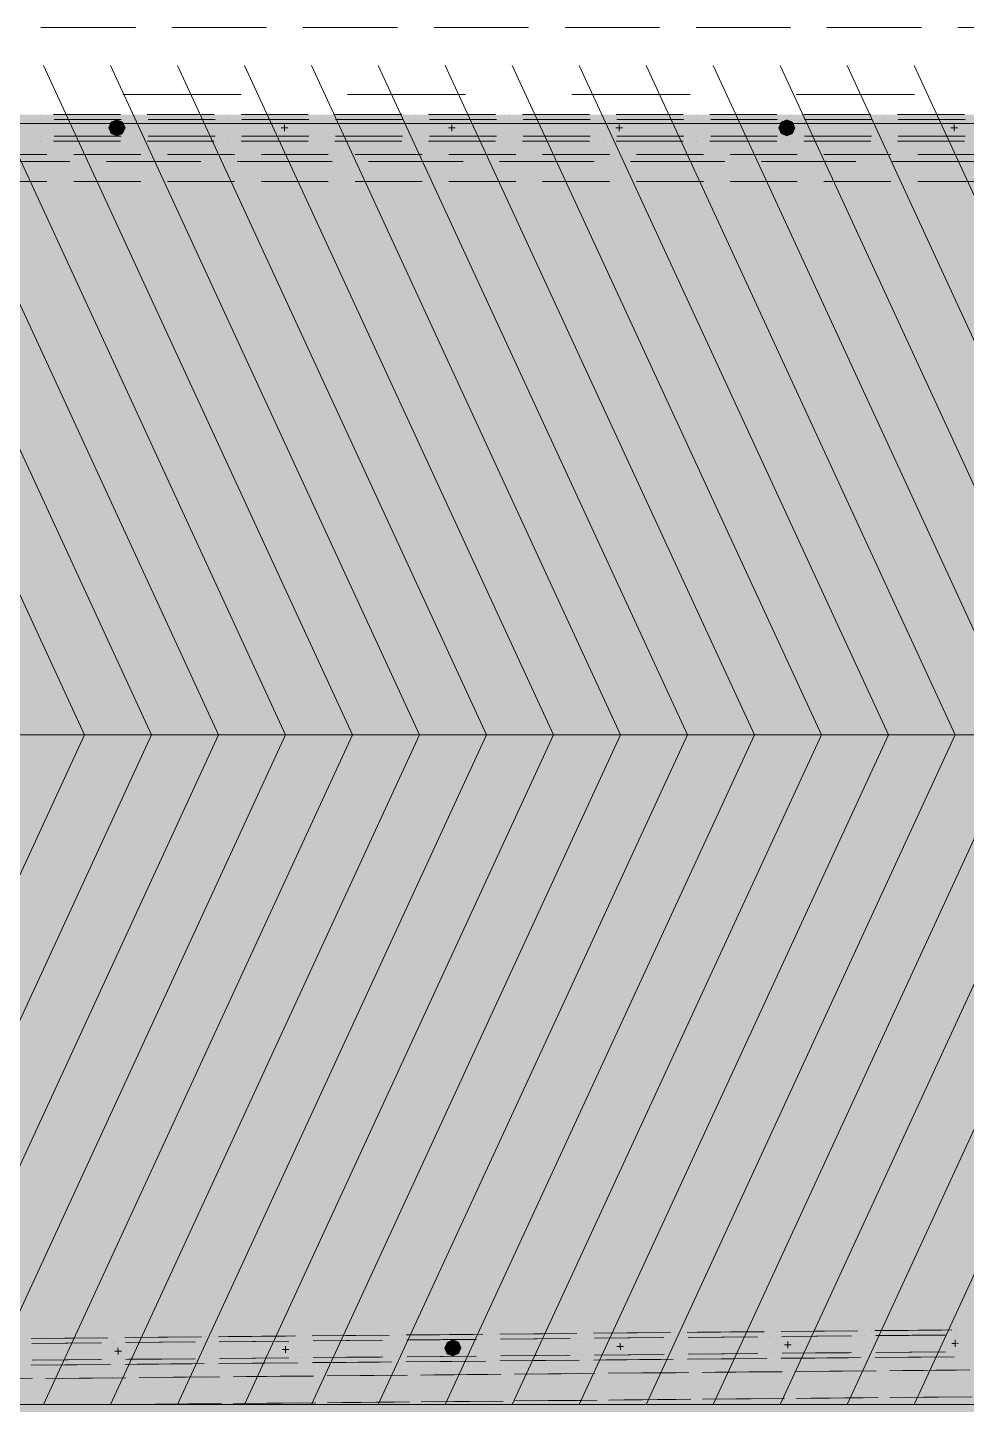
# Model space of a CAD drawing. Header units: inches. Extents: x 206002 to 410047, y 60394 to 83306.
# Drawn here: x 232601 to 234006, y 79249 to 81311 of the extents above; entities that cross this region are included whole.
import ezdxf

# ---------------------------------------------------------------- set-up
doc = ezdxf.new("R2010")
doc.units = ezdxf.units.IN
doc.header["$MEASUREMENT"] = 0
doc.layers.add('PDF_Shell - Roof', color=7, linetype='Continuous')
doc.layers.add('PDF_Structural - Bearing', color=7, linetype='Continuous')

msp = doc.modelspace()

# ---------------------------------------------------------------- hatches: boundary and pattern name
at = {"layer": 'PDF_Structural - Bearing', "true_color": 0xffffff, "transparency": 33554559}
for points in [[(237471.4, 81181), (226785.1, 81181), (226768.8, 81181), (226742.4, 81181), (226731.9, 81179.6), (226728.5, 81178.1), (226744.5, 81140.8), (226745.1, 81140.9), (226768.8, 81140.9), (226785.1, 81140.9), (237471.4, 81140.9)], [(237471.4, 81173.5), (226787.2, 81173.5), (226770.5, 81173.5), (226767.2, 81173.5), (226742.9, 81173.5), (226733.9, 81172.3), (226732.3, 81171.6), (226742.3, 81148.1), (226744.6, 81148.4), (226767.2, 81148.4), (226770.5, 81148.4), (226787.2, 81148.4), (237471.4, 81148.4)], [(232734.5, 81148.9), (232743, 81152.5), (232746.5, 81161), (232743, 81169.5), (232734.5, 81173), (232726, 81169.5), (232722.5, 81161), (232726, 81152.5)], [(233737.2, 81148.9), (233745.7, 81152.5), (233749.2, 81161), (233745.7, 81169.5), (233737.2, 81173), (233728.6, 81169.5), (233725.1, 81161), (233728.6, 81152.5)], [(237471.4, 81120.9), (226845.5, 81120.8), (226829.1, 81120.8), (226802.5, 81120.8), (226791.8, 81119.3), (226787.9, 81117.5), (226804.6, 81080.6), (226805.4, 81080.7), (226829.1, 81080.7), (226845.5, 81080.7), (237471.4, 81080.8)], [(237652.5, 79400.4), (237612.4, 79400.4), (237612.4, 79394.2), (228290.6, 79308.2), (228274.4, 79308), (228247.7, 79307.8), (228237.2, 79306.3), (228234, 79304.8), (228250.3, 79267.6), (228250.8, 79267.7), (228274.7, 79267.9), (228291, 79268.1), (237619.6, 79354.2), (237632.6, 79354.3), (237652.5, 79354.5)], [(237582.6, 79393.9), (228290.6, 79308.2), (228274.4, 79308), (228247.7, 79307.8), (228237.2, 79306.3), (228234, 79304.8), (228250.3, 79267.6), (228250.8, 79267.7), (228274.7, 79267.9), (228291, 79268.1), (237583, 79353.8)], [(237619.6, 79398.2), (237619.4, 79396.5), (237618.1, 79393.4), (237616, 79390.6), (237613.3, 79388.5), (237610.2, 79387.2), (237606, 79386.6), (237590.3, 79386.5), (228293.1, 79300.7), (228276.3, 79300.5), (228272.6, 79300.5), (228248.3, 79300.3), (228241.1, 79299.2), (228244.8, 79274), (228246.3, 79274.6), (228250.2, 79275.2), (228272.8, 79275.4), (228276.6, 79275.5), (228293.3, 79275.6), (237590.5, 79361.4), (237607.1, 79361.6), (237607.9, 79361.6), (237617, 79362.9), (237626.1, 79366.7), (237633.9, 79372.9), (237640, 79380.8), (237643.1, 79388.4)], [(237582.7, 79386.4), (228293.1, 79300.7), (228276.3, 79300.5), (228272.6, 79300.5), (228248.3, 79300.3), (228241.1, 79299.2), (228244.8, 79274), (228246.3, 79274.6), (228250.2, 79275.2), (228272.8, 79275.4), (228276.6, 79275.5), (228293.3, 79275.6), (237582.9, 79361.4)], [(237712.6, 79342), (237672.5, 79342), (237672.5, 79334.6), (228284.4, 79248), (228284.7, 79207.9), (237679.1, 79294.6), (237692.8, 79294.7), (237712.6, 79294.9)], [(233237.4, 79321.8), (233246, 79325.4), (233249.4, 79333.9), (233245.8, 79342.4), (233237.2, 79345.8), (233228.8, 79342.2), (233225.3, 79333.7), (233228.9, 79325.2)], [(233237.4, 79321.8), (233246, 79325.4), (233249.4, 79333.9), (233245.8, 79342.4), (233237.2, 79345.8), (233228.8, 79342.2), (233225.3, 79333.7), (233228.9, 79325.2)]]:
    msp.add_hatch(color=7, dxfattribs=at).paths.add_polyline_path(points)

# ---------------------------------------------------------------- linework, layer by layer
at = {"layer": 'PDF_Shell - Roof', "lineweight": 13}
msp.add_lwpolyline([(230813.4, 81167.7), (230848.1, 81167.7), (237582.3, 81167.7), (237582.3, 79162.5), (230848.1, 79162.5), (230813.4, 79162.5)], dxfattribs=at)
at = {"layer": 'PDF_Shell - Roof', "color": 7, "lineweight": 0, "true_color": 0xffffff, "transparency": 33554559}
msp.add_solid([(230848.1, 79162.5), (230848.1, 81167.7), (237582.3, 79162.5), (237582.3, 81167.7)], dxfattribs=at)
at = {"layer": 'PDF_Structural - Bearing', "lineweight": 18}
for points in [[(232620.6, 81311.3), (232762.1, 81311.3)], [(232816.7, 81311.3), (232958.3, 81311.3)], [(233012.9, 81311.3), (233154.4, 81311.3)], [(233209.1, 81311.3), (233350.5, 81311.3)], [(233405.2, 81311.3), (233546.7, 81311.3)], [(233601.3, 81311.3), (233742.8, 81311.3)], [(233797.4, 81311.3), (233938.9, 81311.3)], [(233993.5, 81311.3), (234135, 81311.3)], [(232522.6, 81110.8), (232664, 81110.8)], [(232718.7, 81110.8), (232860.1, 81110.8)], [(232914.8, 81110.8), (233056.4, 81110.8)], [(233111, 81110.8), (233252.5, 81110.8)], [(233307.1, 81110.8), (233448.6, 81110.8)], [(233503.2, 81110.8), (233644.7, 81110.8)], [(233699.4, 81110.8), (233840.8, 81110.8)], [(233895.5, 81110.8), (234036.9, 81110.8)]]:
    msp.add_lwpolyline(points, dxfattribs=at)
for points in [[(232686.1, 80251.8), (232223.4, 81254.4), (232686.1, 80251.8), (232223.4, 79249.2)], [(232786.4, 80251.8), (232323.6, 81254.4), (232786.4, 80251.8), (232323.6, 79249.2)], [(232886.6, 80251.8), (232423.9, 81254.4), (232886.6, 80251.8), (232423.9, 79249.2)], [(232986.9, 80251.8), (232524.2, 81254.4), (232986.9, 80251.8), (232524.2, 79249.2)], [(233087.1, 80251.8), (232624.4, 81254.4), (233087.1, 80251.8), (232624.4, 79249.2)], [(233187.4, 80251.8), (232724.7, 81254.4), (233187.4, 80251.8), (232724.7, 79249.2)], [(233287.7, 80251.8), (232825, 81254.4), (233287.7, 80251.8), (232825, 79249.2)], [(233387.9, 80251.8), (232925.2, 81254.4), (233387.9, 80251.8), (232925.2, 79249.2)], [(233488.2, 80251.8), (233025.5, 81254.4), (233488.2, 80251.8), (233025.5, 79249.2)], [(233588.5, 80251.8), (233125.7, 81254.4), (233588.5, 80251.8), (233125.7, 79249.2)], [(233688.7, 80251.8), (233226, 81254.4), (233688.7, 80251.8), (233226, 79249.2)], [(233789, 80251.8), (233326.3, 81254.4), (233789, 80251.8), (233326.3, 79249.2)], [(233889.3, 80251.8), (233426.5, 81254.4), (233889.3, 80251.8), (233426.5, 79249.2)], [(233989.5, 80251.8), (233526.8, 81254.4), (233989.5, 80251.8), (233526.8, 79249.2)], [(234089.8, 80251.8), (233627.1, 81254.4), (234089.8, 80251.8), (233627.1, 79249.2)], [(234190, 80251.8), (233727.3, 81254.4), (234190, 80251.8), (233727.3, 79249.2)], [(234290.3, 80251.8), (233827.6, 81254.4), (234290.3, 80251.8), (233827.6, 79249.2)], [(234390.6, 80251.8), (233927.9, 81254.4), (234390.6, 80251.8), (233927.9, 79249.2)]]:
    msp.add_lwpolyline(points, close=True, dxfattribs=at)
at = {"layer": 'PDF_Structural - Bearing', "lineweight": 20}
for points in [[(232672.8, 81211), (232672.8, 81211)], [(232743.5, 81211), (232920.4, 81211)], [(233008.8, 81211), (233008.8, 81211)], [(233079.5, 81211), (233256.4, 81211)], [(233344.8, 81211), (233344.8, 81211)], [(233415.6, 81211), (233592.5, 81211)], [(233680.9, 81211), (233680.9, 81211)], [(233751.6, 81211), (233928.5, 81211)]]:
    msp.add_lwpolyline(points, dxfattribs=at)
at = {"layer": 'PDF_Structural - Bearing', "lineweight": 13}
for points in [[(232619.5, 81181), (232619.5, 81181)], [(232620.6, 81173.5), (232620.6, 81173.5)], [(232739.8, 81181), (232689.7, 81181), (232639.6, 81181)], [(232740.9, 81173.5), (232690.8, 81173.5), (232640.7, 81173.5)], [(232759.9, 81181), (232759.9, 81181)], [(232761, 81173.5), (232761, 81173.5)], [(232880.2, 81181), (232830.1, 81181), (232779.9, 81181)], [(232881.3, 81173.5), (232831.2, 81173.5), (232781, 81173.5)], [(232900.3, 81181), (232900.3, 81181)], [(232901.4, 81173.5), (232901.4, 81173.5)], [(233020.6, 81181), (232970.4, 81181), (232920.3, 81181)], [(233021.7, 81173.5), (232971.5, 81173.5), (232921.4, 81173.5)], [(232985.2, 81166), (232985.2, 81161), (232985.2, 81156)], [(233040.6, 81181), (233040.6, 81181)], [(233041.7, 81173.5), (233041.7, 81173.5)], [(233160.9, 81181), (233110.8, 81181), (233060.7, 81181)], [(233162, 81173.5), (233111.9, 81173.5), (233061.8, 81173.5)], [(233181, 81181), (233181, 81181)], [(233182.1, 81173.5), (233182.1, 81173.5)], [(233301.3, 81181), (233251.2, 81181), (233201, 81181)], [(233302.4, 81173.5), (233252.3, 81173.5), (233202.1, 81173.5)], [(233235.8, 81166), (233235.8, 81161), (233235.8, 81156)], [(233321.4, 81181), (233321.4, 81181)], [(233322.5, 81173.5), (233322.5, 81173.5)], [(233441.7, 81181), (233391.5, 81181), (233341.4, 81181)], [(233442.8, 81173.5), (233392.6, 81173.5), (233342.5, 81173.5)], [(233461.7, 81181), (233461.7, 81181)], [(233462.8, 81173.5), (233462.8, 81173.5)], [(233582, 81181), (233531.9, 81181), (233481.8, 81181)], [(233583.1, 81173.5), (233533, 81173.5), (233482.9, 81173.5)], [(233486.5, 81166), (233486.5, 81161), (233486.5, 81156)], [(233602.1, 81181), (233602.1, 81181)], [(233603.2, 81173.5), (233603.2, 81173.5)], [(233722.4, 81181), (233672.3, 81181), (233622.2, 81181)], [(233723.5, 81173.5), (233673.4, 81173.5), (233623.3, 81173.5)], [(233742.5, 81181), (233742.5, 81181)], [(233743.6, 81173.5), (233743.6, 81173.5)], [(233862.8, 81181), (233812.7, 81181), (233762.5, 81181)], [(233863.9, 81173.5), (233813.8, 81173.5), (233763.6, 81173.5)], [(233882.8, 81181), (233882.8, 81181)], [(233883.9, 81173.5), (233883.9, 81173.5)], [(234003.2, 81181), (233953, 81181), (233902.9, 81181)], [(234004.3, 81173.5), (233954.1, 81173.5), (233904, 81173.5)], [(233987.8, 81166), (233987.8, 81161), (233987.8, 81156)], [(232620.6, 81148.4), (232620.6, 81148.4)], [(232640.7, 81148.4), (232690.8, 81148.4), (232740.9, 81148.4)], [(232722.5, 81161), (232722.5, 81161)], [(232746.5, 81161), (232746.5, 81161)], [(232761, 81148.4), (232761, 81148.4)], [(232781, 81148.4), (232831.2, 81148.4), (232881.3, 81148.4)], [(232901.4, 81148.4), (232901.4, 81148.4)], [(232921.4, 81148.4), (232971.5, 81148.4), (233021.7, 81148.4)], [(232990.2, 81161), (232985.2, 81161), (232980.2, 81161)], [(233041.7, 81148.4), (233041.7, 81148.4)], [(233061.8, 81148.4), (233111.9, 81148.4), (233162, 81148.4)], [(233182.1, 81148.4), (233182.1, 81148.4)], [(233202.1, 81148.4), (233252.3, 81148.4), (233302.4, 81148.4)], [(233240.8, 81161), (233235.8, 81161), (233230.8, 81161)], [(233322.5, 81148.4), (233322.5, 81148.4)], [(233342.5, 81148.4), (233392.6, 81148.4), (233442.8, 81148.4)], [(233462.8, 81148.4), (233462.8, 81148.4)], [(233491.5, 81161), (233486.5, 81161), (233481.5, 81161)], [(233482.9, 81148.4), (233533, 81148.4), (233583.1, 81148.4)], [(233603.2, 81148.4), (233603.2, 81148.4)], [(233623.3, 81148.4), (233673.4, 81148.4), (233723.5, 81148.4)], [(233725.1, 81161), (233725.1, 81161)], [(233743.6, 81148.4), (233743.6, 81148.4)], [(233749.2, 81161), (233749.2, 81161)], [(233763.6, 81148.4), (233813.8, 81148.4), (233863.9, 81148.4)], [(233883.9, 81148.4), (233883.9, 81148.4)], [(233904, 81148.4), (233954.1, 81148.4), (234004.3, 81148.4)], [(233992.8, 81161), (233987.8, 81161), (233982.8, 81161)], [(232619.5, 81140.9), (232619.5, 81140.9)], [(232639.6, 81140.9), (232689.7, 81140.9), (232739.8, 81140.9)], [(232759.9, 81140.9), (232759.9, 81140.9)], [(232779.9, 81140.9), (232830.1, 81140.9), (232880.2, 81140.9)], [(232900.3, 81140.9), (232900.3, 81140.9)], [(232920.3, 81140.9), (232970.4, 81140.9), (233020.6, 81140.9)], [(233040.6, 81140.9), (233040.6, 81140.9)], [(233060.7, 81140.9), (233110.8, 81140.9), (233160.9, 81140.9)], [(233181, 81140.9), (233181, 81140.9)], [(233201, 81140.9), (233251.2, 81140.9), (233301.3, 81140.9)], [(233321.4, 81140.9), (233321.4, 81140.9)], [(233341.4, 81140.9), (233391.5, 81140.9), (233441.7, 81140.9)], [(233461.7, 81140.9), (233461.7, 81140.9)], [(233481.8, 81140.9), (233531.9, 81140.9), (233582, 81140.9)], [(233602.1, 81140.9), (233602.1, 81140.9)], [(233622.2, 81140.9), (233672.3, 81140.9), (233722.4, 81140.9)], [(233742.5, 81140.9), (233742.5, 81140.9)], [(233762.5, 81140.9), (233812.7, 81140.9), (233862.8, 81140.9)], [(233882.8, 81140.9), (233882.8, 81140.9)], [(233902.9, 81140.9), (233953, 81140.9), (234003.2, 81140.9)], [(232629.7, 81120.9), (232579.6, 81120.9), (232529.5, 81120.9)], [(232649.8, 81120.9), (232649.8, 81120.9)], [(232770.1, 81120.9), (232720, 81120.9), (232669.8, 81120.9)], [(232790.2, 81120.9), (232790.2, 81120.9)], [(232910.5, 81120.9), (232860.3, 81120.9), (232810.2, 81120.9)], [(232930.5, 81120.9), (232930.5, 81120.9)], [(233050.8, 81120.9), (233000.7, 81120.9), (232950.6, 81120.9)], [(233070.9, 81120.9), (233070.9, 81120.9)], [(233191.2, 81120.9), (233141.1, 81120.9), (233091, 81120.9)], [(233211.3, 81120.9), (233211.3, 81120.9)], [(233331.6, 81120.9), (233281.5, 81120.9), (233231.3, 81120.9)], [(233351.6, 81120.9), (233351.6, 81120.9)], [(233472, 81120.9), (233421.8, 81120.9), (233371.7, 81120.9)], [(233492, 81120.9), (233492, 81120.9)], [(233612.3, 81120.9), (233562.2, 81120.9), (233512.1, 81120.9)], [(233632.4, 81120.9), (233632.4, 81120.9)], [(233752.7, 81120.9), (233702.6, 81120.9), (233652.4, 81120.9)], [(233772.7, 81120.9), (233772.7, 81120.9)], [(233893.1, 81120.9), (233842.9, 81120.9), (233792.8, 81120.9)], [(233913.1, 81120.9), (233913.1, 81120.9)], [(234033.4, 81120.9), (233983.3, 81120.9), (233933.2, 81120.9)], [(232529.5, 81080.8), (232579.6, 81080.8), (232629.7, 81080.8)], [(232649.8, 81080.8), (232649.8, 81080.8)], [(232669.8, 81080.8), (232720, 81080.8), (232770.1, 81080.8)], [(232790.2, 81080.8), (232790.2, 81080.8)], [(232810.2, 81080.8), (232860.3, 81080.8), (232910.5, 81080.8)], [(232930.5, 81080.8), (232930.5, 81080.8)], [(232950.6, 81080.8), (233000.7, 81080.8), (233050.8, 81080.8)], [(233070.9, 81080.8), (233070.9, 81080.8)], [(233091, 81080.8), (233141.1, 81080.8), (233191.2, 81080.8)], [(233211.3, 81080.8), (233211.3, 81080.8)], [(233231.3, 81080.8), (233281.5, 81080.8), (233331.6, 81080.8)], [(233351.6, 81080.8), (233351.6, 81080.8)], [(233371.7, 81080.8), (233421.8, 81080.8), (233472, 81080.8)], [(233492, 81080.8), (233492, 81080.8)], [(233512.1, 81080.8), (233562.2, 81080.8), (233612.3, 81080.8)], [(233632.4, 81080.8), (233632.4, 81080.8)], [(233652.4, 81080.8), (233702.6, 81080.8), (233752.7, 81080.8)], [(233772.7, 81080.8), (233772.7, 81080.8)], [(233792.8, 81080.8), (233842.9, 81080.8), (233893.1, 81080.8)], [(233913.1, 81080.8), (233913.1, 81080.8)], [(233933.2, 81080.8), (233983.3, 81080.8), (234033.4, 81080.8)], [(237582.3, 80652.9), (237582.3, 79249.2), (228174.3, 79249.2), (237582.3, 79249.2), (237582.3, 77845.5)], [(232881.3, 79350.5), (232881.3, 79350.5)], [(232986.8, 79351.5), (232936.6, 79351.1), (232886.5, 79350.6)], [(233001.6, 79351.7), (232951.5, 79351.2), (232901.4, 79350.7)], [(233006.8, 79351.7), (233006.8, 79351.7)], [(233021.7, 79351.8), (233021.7, 79351.8)], [(233127.1, 79352.8), (233077, 79352.4), (233026.9, 79351.9)], [(233142, 79353), (233091.9, 79352.5), (233041.7, 79352)], [(233147.2, 79353), (233147.2, 79353)], [(233162, 79353.1), (233162, 79353.1)], [(233267.5, 79354.1), (233217.4, 79353.6), (233167.3, 79353.2)], [(233282.4, 79354.2), (233232.2, 79353.8), (233182.1, 79353.3)], [(233287.6, 79354.3), (233287.6, 79354.3)], [(233302.4, 79354.4), (233302.4, 79354.4)], [(233407.9, 79355.4), (233357.8, 79354.9), (233307.6, 79354.5)], [(233422.7, 79355.5), (233372.6, 79355.1), (233322.5, 79354.6)], [(233427.9, 79355.6), (233427.9, 79355.6)], [(233442.8, 79355.7), (233442.8, 79355.7)], [(233548.2, 79356.7), (233498.1, 79356.2), (233448, 79355.8)], [(233563.1, 79356.8), (233513, 79356.4), (233462.8, 79355.9)], [(233568.2, 79356.9), (233568.2, 79356.9)], [(233583.1, 79357), (233583.1, 79357)], [(233688.5, 79358), (233638.4, 79357.5), (233588.3, 79357.1)], [(233703.5, 79358.1), (233653.3, 79357.7), (233603.2, 79357.2)], [(233708.6, 79358.2), (233708.6, 79358.2)], [(233709.9, 79350.7), (233709.9, 79350.7)], [(233713.7, 79350.7), (233713.7, 79350.7)], [(233723.5, 79358.3), (233723.5, 79358.3)], [(233828.9, 79359.3), (233778.8, 79358.8), (233728.6, 79358.4)], [(233830.2, 79351.8), (233780.1, 79351.3), (233729.9, 79350.9)], [(233834, 79351.8), (233783.9, 79351.4), (233733.7, 79350.9)], [(233843.8, 79359.4), (233793.7, 79359), (233743.6, 79358.5)], [(233848.9, 79359.5), (233848.9, 79359.5)], [(233850.3, 79352), (233850.3, 79352)], [(233854.1, 79352), (233854.1, 79352)], [(233863.9, 79359.6), (233863.9, 79359.6)], [(233969.3, 79360.6), (233919.1, 79360.1), (233869, 79359.7)], [(233970.6, 79353.1), (233920.4, 79352.6), (233870.3, 79352.2)], [(233974.4, 79353.1), (233924.2, 79352.7), (233874.1, 79352.2)], [(233984.2, 79360.7), (233934.1, 79360.3), (233883.9, 79359.8)], [(233989.3, 79360.8), (233989.3, 79360.8)], [(233990.6, 79353.3), (233990.6, 79353.3)], [(233994.4, 79353.3), (233994.4, 79353.3)], [(234004.3, 79360.9), (234004.3, 79360.9)], [(232600.7, 79348), (232600.7, 79348)], [(232706, 79348.9), (232655.9, 79348.5), (232605.8, 79348)], [(232707.2, 79341.4), (232657.1, 79341), (232607, 79340.5)], [(232711.1, 79341.5), (232660.9, 79341), (232610.8, 79340.5)], [(232720.9, 79349.1), (232670.7, 79348.6), (232620.6, 79348.1)], [(232726.1, 79349.1), (232726.1, 79349.1)], [(232727.3, 79341.6), (232727.3, 79341.6)], [(232731.1, 79341.6), (232731.1, 79341.6)], [(232740.9, 79349.3), (232740.9, 79349.3)], [(232846.4, 79350.2), (232796.3, 79349.8), (232746.1, 79349.3)], [(232847.6, 79342.7), (232797.5, 79342.3), (232747.3, 79341.8)], [(232851.4, 79342.8), (232801.3, 79342.3), (232751.2, 79341.8)], [(232861.2, 79350.4), (232811.1, 79349.9), (232761, 79349.4)], [(232866.5, 79350.4), (232866.5, 79350.4)], [(232867.7, 79342.9), (232867.7, 79342.9)], [(232871.5, 79342.9), (232871.5, 79342.9)], [(232988, 79344), (232937.8, 79343.5), (232887.7, 79343.1)], [(232991.8, 79344.1), (232941.7, 79343.6), (232891.5, 79343.1)], [(233008, 79344.2), (233008, 79344.2)], [(233011.8, 79344.2), (233011.8, 79344.2)], [(233128.4, 79345.3), (233078.2, 79344.8), (233028.1, 79344.4)], [(233132.2, 79345.3), (233082, 79344.9), (233031.9, 79344.4)], [(233148.4, 79345.5), (233148.4, 79345.5)], [(233152.2, 79345.5), (233152.2, 79345.5)], [(233268.7, 79346.6), (233218.6, 79346.1), (233168.5, 79345.7)], [(233272.5, 79346.6), (233222.4, 79346.2), (233172.3, 79345.7)], [(233225.3, 79333.7), (233225.3, 79333.7)], [(233225.3, 79333.7), (233225.3, 79333.7)], [(233249.4, 79333.9), (233249.4, 79333.9)], [(233249.4, 79333.9), (233249.4, 79333.9)], [(233288.8, 79346.8), (233288.8, 79346.8)], [(233292.6, 79346.8), (233292.6, 79346.8)], [(233409.1, 79347.9), (233359, 79347.4), (233308.8, 79347)], [(233412.9, 79347.9), (233362.8, 79347.5), (233312.6, 79347)], [(233429.1, 79348.1), (233429.1, 79348.1)], [(233433, 79348.1), (233433, 79348.1)], [(233549.5, 79349.2), (233499.3, 79348.7), (233449.2, 79348.3)], [(233553.3, 79349.2), (233503.1, 79348.8), (233453, 79348.3)], [(233569.5, 79349.4), (233569.5, 79349.4)], [(233573.3, 79349.4), (233573.3, 79349.4)], [(233689.8, 79350.5), (233639.7, 79350), (233589.6, 79349.6)], [(233693.6, 79350.5), (233643.5, 79350.1), (233593.4, 79349.6)], [(232607.3, 79315.4), (232657.4, 79315.9), (232707.5, 79316.4)], [(232611.1, 79315.5), (232661.2, 79315.9), (232711.4, 79316.4)], [(232727.6, 79316.5), (232727.6, 79316.5)], [(232731.4, 79316.6), (232731.4, 79316.6)], [(232746.5, 79309.2), (232796.6, 79309.7), (232846.7, 79310.1)], [(232747.6, 79316.7), (232797.8, 79317.2), (232847.9, 79317.7)], [(232751.5, 79316.8), (232801.6, 79317.2), (232851.7, 79317.7)], [(232764.8, 79309.4), (232814.9, 79309.8), (232865.1, 79310.3)], [(232866.8, 79310.3), (232866.8, 79310.3)], [(232868, 79317.8), (232868, 79317.8)], [(232871.8, 79317.9), (232871.8, 79317.9)], [(232885.1, 79310.5), (232885.1, 79310.5)], [(232886.8, 79310.5), (232936.9, 79311), (232987.1, 79311.4)], [(232888, 79318), (232938.1, 79318.5), (232988.3, 79318.9)], [(232891.8, 79318.1), (232941.9, 79318.5), (232992, 79319)], [(232905.2, 79310.7), (232955.3, 79311.1), (233005.4, 79311.6)], [(233007.1, 79311.6), (233007.1, 79311.6)], [(233008.3, 79319.1), (233008.3, 79319.1)], [(233012, 79319.2), (233012, 79319.2)], [(233025.5, 79311.8), (233025.5, 79311.8)], [(233027.2, 79311.8), (233077.3, 79312.2), (233127.4, 79312.7)], [(233028.4, 79319.3), (233078.5, 79319.8), (233128.7, 79320.2)], [(233032.1, 79319.4), (233082.2, 79319.8), (233132.4, 79320.3)], [(233045.5, 79312), (233095.7, 79312.4), (233145.8, 79312.9)], [(233147.5, 79312.9), (233147.5, 79312.9)], [(233148.7, 79320.4), (233148.7, 79320.4)], [(233152.4, 79320.5), (233152.4, 79320.5)], [(233165.9, 79313.1), (233165.9, 79313.1)], [(233167.6, 79313.1), (233217.7, 79313.5), (233267.8, 79314)], [(233168.8, 79320.6), (233218.8, 79321.1), (233268.9, 79321.5)], [(233172.5, 79320.6), (233222.6, 79321.1), (233272.7, 79321.6)], [(233185.9, 79313.2), (233236, 79313.7), (233286.2, 79314.2)], [(233287.9, 79314.2), (233287.9, 79314.2)], [(233289, 79321.7), (233289, 79321.7)], [(233292.8, 79321.8), (233292.8, 79321.8)], [(233306.2, 79314.4), (233306.2, 79314.4)], [(233307.9, 79314.4), (233358.1, 79314.8), (233408.2, 79315.3)], [(233309, 79321.9), (233359.2, 79322.4), (233409.3, 79322.8)], [(233312.8, 79321.9), (233363, 79322.4), (233413.1, 79322.9)], [(233326.3, 79314.6), (233376.4, 79315), (233426.5, 79315.5)], [(233428.2, 79315.5), (233428.2, 79315.5)], [(233429.3, 79323), (233429.3, 79323)], [(233433.2, 79323.1), (233433.2, 79323.1)], [(233446.6, 79315.7), (233446.6, 79315.7)], [(233448.3, 79315.7), (233498.4, 79316.1), (233548.6, 79316.6)], [(233449.4, 79323.2), (233499.5, 79323.7), (233549.7, 79324.1)], [(233453.2, 79323.2), (233503.3, 79323.7), (233553.5, 79324.2)], [(233466.6, 79315.8), (233516.8, 79316.3), (233566.9, 79316.8)], [(233568.6, 79316.8), (233568.6, 79316.8)], [(233569.7, 79324.3), (233569.7, 79324.3)], [(233573.5, 79324.3), (233573.5, 79324.3)], [(233587, 79316.9), (233587, 79316.9)], [(233588.7, 79317), (233638.8, 79317.4), (233688.9, 79317.9)], [(233589.8, 79324.5), (233639.9, 79325), (233690, 79325.4)], [(233593.6, 79324.5), (233643.7, 79325), (233693.8, 79325.5)], [(233607, 79317.1), (233657.1, 79317.6), (233707.3, 79318.1)], [(233709, 79318.1), (233709, 79318.1)], [(233710.1, 79325.6), (233710.1, 79325.6)], [(233713.9, 79325.6), (233713.9, 79325.6)], [(233727.3, 79318.3), (233727.3, 79318.3)], [(233729, 79318.3), (233779.2, 79318.7), (233829.3, 79319.2)], [(233730.1, 79325.8), (233780.3, 79326.3), (233830.4, 79326.7)], [(233733.9, 79325.8), (233784.1, 79326.3), (233834.2, 79326.8)], [(233747.4, 79318.4), (233797.5, 79318.9), (233847.6, 79319.4)], [(233849.3, 79319.4), (233849.3, 79319.4)], [(233850.5, 79326.9), (233850.5, 79326.9)], [(233854.3, 79326.9), (233854.3, 79326.9)], [(233867.7, 79319.5), (233867.7, 79319.5)], [(233869.4, 79319.6), (233919.5, 79320), (233969.7, 79320.5)], [(233870.5, 79327.1), (233920.6, 79327.6), (233970.8, 79328)], [(233874.3, 79327.1), (233924.4, 79327.6), (233974.6, 79328)], [(233887.7, 79319.7), (233937.9, 79320.2), (233988, 79320.7)], [(233989.7, 79320.7), (233989.7, 79320.7)], [(233990.8, 79328.2), (233990.8, 79328.2)], [(233994.6, 79328.2), (233994.6, 79328.2)], [(232604.4, 79307.9), (232604.4, 79307.9)], [(232606.2, 79307.9), (232656.3, 79308.4), (232706.4, 79308.8)], [(232624.4, 79308.1), (232674.6, 79308.5), (232724.7, 79309)], [(232728.2, 79289), (232678.1, 79288.5), (232627.9, 79288.1)], [(232747.9, 79289.2), (232697.7, 79288.7), (232647.6, 79288.2)], [(232726.5, 79309), (232726.5, 79309)], [(232744.7, 79309.2), (232744.7, 79309.2)], [(232748.3, 79289.2), (232748.3, 79289.2)], [(232767.9, 79289.3), (232767.9, 79289.3)], [(232868.6, 79290.3), (232818.4, 79289.8), (232768.3, 79289.3)], [(232888.2, 79290.4), (232838.1, 79290), (232788, 79289.5)], [(232888.6, 79290.5), (232888.6, 79290.5)], [(232908.3, 79290.6), (232908.3, 79290.6)], [(233008.9, 79291.6), (232958.8, 79291.1), (232908.7, 79290.6)], [(233028.6, 79291.7), (232978.5, 79291.3), (232928.3, 79290.8)], [(233029, 79291.8), (233029, 79291.8)], [(233048.6, 79291.9), (233048.6, 79291.9)], [(233149.3, 79292.9), (233099.2, 79292.4), (233049, 79291.9)], [(233169, 79293), (233118.8, 79292.6), (233068.7, 79292.1)], [(233169.4, 79293), (233169.4, 79293)], [(233189, 79293.2), (233189, 79293.2)], [(233289.7, 79294.2), (233239.5, 79293.7), (233189.4, 79293.2)], [(233309.3, 79294.3), (233259.2, 79293.9), (233209.1, 79293.4)], [(233309.7, 79294.3), (233309.7, 79294.3)], [(233329.4, 79294.5), (233329.4, 79294.5)], [(233430, 79295.5), (233379.9, 79295), (233329.8, 79294.5)], [(233449.7, 79295.6), (233399.6, 79295.2), (233349.4, 79294.7)], [(233450.1, 79295.6), (233450.1, 79295.6)], [(233469.7, 79295.8), (233469.7, 79295.8)], [(233570.4, 79296.7), (233520.3, 79296.3), (233470.1, 79295.8)], [(233590.1, 79296.9), (233539.9, 79296.5), (233489.8, 79296)], [(233590.5, 79296.9), (233590.5, 79296.9)], [(233610.1, 79297.1), (233610.1, 79297.1)], [(233710.8, 79298), (233660.7, 79297.6), (233610.5, 79297.1)], [(233730.4, 79298.2), (233680.3, 79297.8), (233630.2, 79297.3)], [(233730.8, 79298.2), (233730.8, 79298.2)], [(233750.5, 79298.4), (233750.5, 79298.4)], [(233851.2, 79299.3), (233801, 79298.9), (233750.9, 79298.4)], [(233870.8, 79299.5), (233820.7, 79299.1), (233770.5, 79298.6)], [(233871.2, 79299.5), (233871.2, 79299.5)], [(233890.9, 79299.7), (233890.9, 79299.7)], [(233991.5, 79300.6), (233941.4, 79300.2), (233891.3, 79299.7)], [(234011.2, 79300.8), (233961, 79300.4), (233910.9, 79299.9)], [(232607.5, 79287.9), (232557.3, 79287.4), (232507.2, 79286.9)], [(232607.9, 79287.9), (232607.9, 79287.9)], [(232627.5, 79288), (232627.5, 79288)], [(232768.7, 79249.2), (232818.8, 79249.7), (232869, 79250.2)], [(232771.4, 79249.3), (232771.4, 79249.3)], [(232791.5, 79249.5), (232841.6, 79249.9), (232891.7, 79250.4)], [(232889, 79250.4), (232889, 79250.4)], [(232909.1, 79250.5), (232959.2, 79251), (233009.3, 79251.5)], [(232911.8, 79250.6), (232911.8, 79250.6)], [(232931.8, 79250.7), (232982, 79251.2), (233032.1, 79251.7)], [(233029.4, 79251.6), (233029.4, 79251.6)], [(233049.4, 79251.8), (233099.6, 79252.3), (233149.7, 79252.8)], [(233052.2, 79251.9), (233052.2, 79251.9)], [(233072.2, 79252), (233122.3, 79252.5), (233172.5, 79253)], [(233169.8, 79252.9), (233169.8, 79252.9)], [(233189.8, 79253.1), (233239.9, 79253.6), (233290.1, 79254.1)], [(233192.5, 79253.2), (233192.5, 79253.2)], [(233212.6, 79253.3), (233262.7, 79253.8), (233312.8, 79254.3)], [(233310.1, 79254.2), (233310.1, 79254.2)], [(233330.2, 79254.4), (233380.3, 79254.9), (233430.4, 79255.3)], [(233332.9, 79254.4), (233332.9, 79254.4)], [(233352.9, 79254.6), (233403.1, 79255.1), (233453.2, 79255.6)], [(233450.5, 79255.5), (233450.5, 79255.5)], [(233470.6, 79255.7), (233520.7, 79256.2), (233570.8, 79256.6)], [(233473.3, 79255.7), (233473.3, 79255.7)], [(233493.3, 79255.9), (233543.4, 79256.4), (233593.6, 79256.9)], [(233590.9, 79256.8), (233590.9, 79256.8)], [(233610.9, 79257), (233661.1, 79257.5), (233711.2, 79257.9)], [(233613.6, 79257), (233613.6, 79257)], [(233633.7, 79257.2), (233683.8, 79257.7), (233733.8, 79258.1)], [(233731.2, 79258.1), (233731.2, 79258.1)], [(233751.3, 79258.3), (233801.3, 79258.8), (233851.5, 79259.2)], [(233753.9, 79258.3), (233753.9, 79258.3)], [(233773.9, 79258.5), (233824.1, 79259), (233874.2, 79259.4)], [(233871.5, 79259.4), (233871.5, 79259.4)], [(233891.6, 79259.6), (233941.7, 79260.1), (233991.8, 79260.5)], [(233894.3, 79259.6), (233894.3, 79259.6)], [(233914.3, 79259.8), (233964.5, 79260.3), (234014.6, 79260.7)]]:
    msp.add_lwpolyline(points, dxfattribs=at)
for points in [[(232734.5, 81148.9), (232743, 81152.5), (232746.5, 81161), (232743, 81169.5), (232734.5, 81173), (232726, 81169.5), (232722.5, 81161), (232726, 81152.5)], [(233737.2, 81148.9), (233745.7, 81152.5), (233749.2, 81161), (233745.7, 81169.5), (233737.2, 81173), (233728.6, 81169.5), (233725.1, 81161), (233728.6, 81152.5)], [(228174.3, 80251.8), (237582.3, 80251.8)], [(232736.1, 79324.1), (232736.1, 79329.2), (232736, 79334.2), (232736.1, 79329.2)], [(232981.7, 79331.4), (232986.7, 79331.5), (232991.7, 79331.5), (232986.7, 79331.5)], [(232986.8, 79326.5), (232986.7, 79331.5), (232986.7, 79336.5), (232986.7, 79331.5)], [(233237.4, 79321.8), (233246, 79325.4), (233249.4, 79333.9), (233245.8, 79342.4), (233237.2, 79345.8), (233228.8, 79342.2), (233225.3, 79333.7), (233228.9, 79325.2)], [(233237.4, 79321.8), (233246, 79325.4), (233249.4, 79333.9), (233245.8, 79342.4), (233237.2, 79345.8), (233228.8, 79342.2), (233225.3, 79333.7), (233228.9, 79325.2)], [(233483, 79336), (233488, 79336.1), (233493, 79336.1), (233488, 79336.1)], [(233488.1, 79331.1), (233488, 79336.1), (233488, 79341.1), (233488, 79336.1)], [(233733.6, 79338.4), (233738.7, 79338.4), (233743.7, 79338.5), (233738.7, 79338.4)], [(233738.8, 79333.4), (233738.7, 79338.4), (233738.7, 79343.4), (233738.7, 79338.4)], [(233984.3, 79340.7), (233989.3, 79340.7), (233994.3, 79340.8), (233989.3, 79340.7)], [(233989.4, 79335.7), (233989.3, 79340.7), (233989.3, 79345.7), (233989.3, 79340.7)], [(232731.1, 79329.1), (232736.1, 79329.2), (232741.1, 79329.2), (232736.1, 79329.2)], [(228174.3, 79249.2), (237582.3, 79249.2)]]:
    msp.add_lwpolyline(points, close=True, dxfattribs=at)
at = {"layer": 'PDF_Structural - Bearing', "color": 7, "lineweight": 0, "true_color": 0xffffff, "transparency": 33554559}
msp.add_solid([(228334.5, 79248.4), (228334.8, 79208.3), (237583.2, 79333.8), (237583.5, 79293.7)], dxfattribs=at)

doc.saveas('drawing.dxf')
